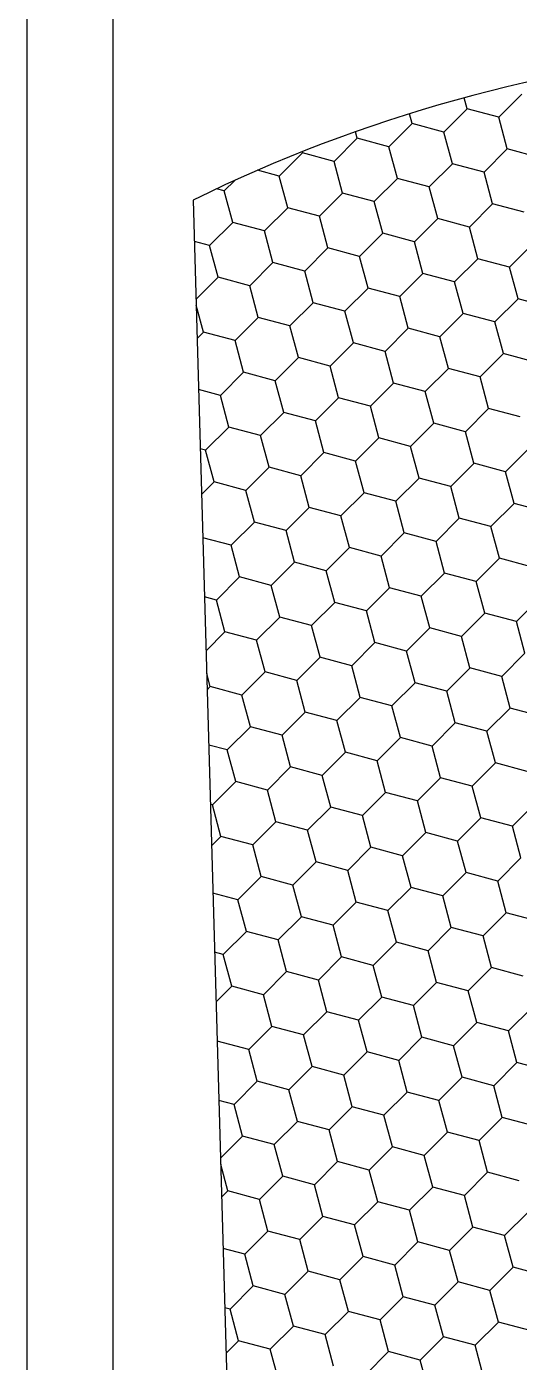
# Model space of a CAD drawing. Header units: inches. Extents: x 11.6 to 54.1, y 10.7 to 35.5.
# Drawn here: x 40.9025 to 41.0151, y 32.1419 to 32.4475 of the extents above; entities that cross this region are included whole.
import ezdxf

# ---------------------------------------------------------------- set-up
doc = ezdxf.new("R2010")
doc.units = ezdxf.units.IN
doc.header["$MEASUREMENT"] = 0
doc.layers.add('02', color=2, linetype='Continuous')

msp = doc.modelspace()

# ---------------------------------------------------------------- linework, layer by layer
at = {"layer": '02'}
for p, q in [((40.90253134291671, 32.49814949224543), (40.90253134291671, 31.39858789502483)), ((40.92221967443876, 32.49814949224543), (40.92221967443876, 31.39858789502483)), ((41.00318673775583, 32.42868119580686), (41.00251406651042, 32.43119163893294)), ((41.01043104926176, 32.42673981210697), (41.01573435017891, 32.43204311296591)), ((40.99063899331778, 32.42531903781361), (40.99003846045635, 32.4275602566982)), ((40.99788330470729, 32.42337765407007), (41.00318660550803, 32.42868095492901)), ((41.01043090676941, 32.42674004700399), (41.00318646301567, 32.42868118984057)), ((41.01237232422974, 32.41949560927475), (41.01043118139315, 32.42674005297027)), ((40.97809124876331, 32.4219568798058), (40.9776903262693, 32.42345314294522)), ((40.98533556015283, 32.42001549603316), (40.99063886106998, 32.4253187968921)), ((40.99788316221494, 32.42337788901074), (40.99063871846121, 32.42531903184732)), ((40.99982457979169, 32.41613345126694), (40.9978834369551, 32.42337789496247)), ((40.97278781559836, 32.4166533379817), (40.97809111651551, 32.42195663884064)), ((40.98533541766047, 32.42001573101749), (40.97809097390674, 32.42195687385407)), ((40.98727683523722, 32.41277129325914), (40.98533569240063, 32.42001573695467)), ((40.96024007104389, 32.41329117994479), (40.96554337196104, 32.41859448080373)), ((40.96554350420885, 32.418594721798), (40.96547052810021, 32.41886707244572)), ((40.97278767310601, 32.41665357302423), (40.96554322946869, 32.41859471586082)), ((41.0070688911812, 32.41419206758161), (41.01237219209835, 32.41949536844055)), ((41.01961649335973, 32.41755446050098), (41.01237204960599, 32.41949560333757)), ((40.96023992855154, 32.41329141503098), (40.95526719091978, 32.41462385607025)), ((40.97472909079917, 32.40940913525134), (40.97278794796258, 32.41665357894686)), ((40.99452114674315, 32.41082990953015), (40.99982444754388, 32.41613321038909)), ((41.00706874868884, 32.41419230250773), (40.99982430505153, 32.41613344534431)), ((41.00901016626559, 32.40694786472028), (41.007069023429, 32.41419230841581)), ((40.94769232660584, 32.40992902190789), (40.950080611846, 32.41231730711894)), ((40.9621813462447, 32.40604697724353), (40.96024020340811, 32.41329142093906)), ((40.98197340207226, 32.40746775149324), (40.98727670298941, 32.41277105235218)), ((40.99452100425079, 32.41083014451448), (40.98727656049706, 32.41277128735106)), ((40.99646242182754, 32.40358570671248), (40.99452127899095, 32.410830150408)), ((40.94057036515843, 32.40781655326151), (40.96393649581406, 31.58881997418081)), ((40.94769218399707, 32.40992925703773), (40.94593625141825, 32.41039975776818)), ((40.94963360180665, 32.40268481923573), (40.94769245897006, 32.40992926294581)), ((40.96942565763421, 32.40410559345634), (40.97472895843494, 32.40940889431528)), ((40.98197325969632, 32.40746798652123), (40.97472881594259, 32.40940912935781)), ((40.95687791307974, 32.40074343540488), (40.96218121388048, 32.40604673626382)), ((40.96942551514186, 32.40410582852797), (40.96218107138812, 32.40604697136456)), ((40.98391467727307, 32.40022354870467), (40.98197353443648, 32.4074679924002)), ((41.00370673321705, 32.40164432304169), (41.00901003401778, 32.40694762390063)), ((41.01625433527916, 32.40500671600472), (41.00900989152543, 32.40694785884131)), ((40.94433016852528, 32.39738127736797), (40.94963346944242, 32.40268457822691)), ((40.95687777058739, 32.40074367053472), (40.94963332683366, 32.40268481337131)), ((40.9713669327186, 32.39686139071142), (40.96942578988202, 32.40410583440695)), ((40.99115898866258, 32.39828216500479), (40.99646228946332, 32.40358546586373)), ((41.0037065907247, 32.40164455801147), (40.99646214708738, 32.40358570084805)), ((41.00564800830144, 32.39440012016581), (41.00370686546486, 32.40164456387589)), ((40.95881918828055, 32.39349923270362), (40.95687804544396, 32.40074367639914)), ((40.97861124410812, 32.39492000695333), (40.98391454490885, 32.40022330781227)), ((40.99115884617023, 32.39828240001822), (40.98391440253291, 32.4002235428548)), ((40.94433002603292, 32.39738151254147), (40.94084140971355, 32.39831628447297)), ((40.94627144372608, 32.39013707469582), (40.9443303008895, 32.39738151839134)), ((40.96606349955365, 32.39155784891642), (40.9713668004708, 32.39686114977536)), ((40.97861110161576, 32.39492024202497), (40.97136665797844, 32.39686138486155)), ((40.99310026374697, 32.39103796217256), (40.99115912091039, 32.39828240586809)), ((41.01289231969096, 32.39245873653869), (41.01819562049169, 32.39776203739763)), ((40.95351575499918, 32.38819569087951), (40.95881905591633, 32.39349899173845)), ((40.96606335706129, 32.39155808403171), (40.95881891342398, 32.3934992268683)), ((40.98055251930892, 32.38767580416476), (40.97861137647234, 32.39492024786028)), ((41.00034457513649, 32.38909657850178), (41.00564787593722, 32.39439987936072)), ((41.01289217731502, 32.39245897149391), (41.00564773356128, 32.39440011434505)), ((41.01483359477535, 32.3852145336337), (41.01289245193876, 32.39245897732923)), ((40.94121891677897, 32.38508443913321), (40.94627131136186, 32.390136833687)), ((40.95351561250683, 32.38819592603846), (40.94627116886951, 32.39013706887505)), ((40.96800477475445, 32.38431364615695), (40.96606363191787, 32.39155808985248)), ((40.98779683058202, 32.38573442046487), (40.99310013149917, 32.39103772132381)), ((41.00034443276055, 32.38909681350066), (40.99309998900682, 32.39103795635179)), ((40.9554570303164, 32.38095148814915), (40.95351588747982, 32.38819593184468)), ((40.97524908602755, 32.38237226242796), (40.9805523869447, 32.3876755632869)), ((40.98779668820608, 32.38573465550741), (40.98055224445235, 32.38767579835854)), ((41.00228585033729, 32.3818523756259), (41.00034470750071, 32.38909681932142)), ((40.94290928576194, 32.37758933014135), (40.94125680379621, 32.38375647678055)), ((40.96270134147309, 32.3790101043765), (40.96800464239023, 32.38431340523545)), ((40.97524894365161, 32.38237249751415), (40.96800449989788, 32.38431364036529)), ((40.98973810578283, 32.37849021761809), (40.98779696294624, 32.38573466131362)), ((41.00953016161039, 32.37991099201332), (41.01483346252754, 32.38521429287226)), ((41.02207776378892, 32.3832733849909), (41.0148333201516, 32.38521452782749)), ((40.95015359703503, 32.3756479463396), (40.95545689783577, 32.38095124719854)), ((40.96270119909715, 32.3790103395209), (40.95545675545983, 32.38095148237204)), ((40.97719036122836, 32.37512805961029), (40.97524921839177, 32.38237250330582)), ((40.99698241705592, 32.37654883396186), (41.00228571797307, 32.3818521348208)), ((41.00953001923445, 32.37991122699765), (41.00228557559713, 32.38185236983423)), ((40.94147371394612, 32.37615364978279), (40.9429091532813, 32.37758908916163)), ((40.95015345454268, 32.37564818152765), (40.94290901078895, 32.37758932437879)), ((40.96464261679031, 32.37176590160249), (40.96270147395372, 32.37901034529801)), ((40.98443467250146, 32.37318667592496), (40.98973797341861, 32.3784899767839)), ((40.99698227467999, 32.3765490690044), (40.98973783104267, 32.37849021184098)), ((41.0114714368112, 32.37266678907923), (41.00953029397461, 32.37991123277476)), ((40.95209487235226, 32.36840374360924), (40.95015372939925, 32.37564818730476)), ((40.97188692806341, 32.36982451788805), (40.97719022886414, 32.37512781874699)), ((40.98443453024193, 32.37318691101115), (40.9771900864882, 32.37512805384773)), ((40.99892369225673, 32.36930463107143), (40.99698254942015, 32.37654907478151)), ((40.95933918350894, 32.36646235985114), (40.96464248430967, 32.37176566071008)), ((40.97188678557105, 32.36982475301789), (40.96464234193373, 32.37176589585448)), ((40.98637594781868, 32.36594247306363), (40.98443480498209, 32.37318691675915)), ((41.00616800352983, 32.36736324747341), (41.01147130444698, 32.37266654833235)), ((41.01871560582477, 32.37072564049464), (41.01147116218745, 32.37266678333123)), ((40.94679143895447, 32.36310020179968), (40.95209473987162, 32.36840350265862)), ((40.959339041133, 32.36646259502464), (40.95209459737926, 32.36840373786123)), ((40.97382820326421, 32.36258031507037), (40.97188706042763, 32.3698247587659)), ((40.99362025909178, 32.3640010894365), (40.99892355989251, 32.36930439029544)), ((41.00616786127031, 32.36736348250139), (40.99892341751657, 32.36930462533797)), ((40.96128045882616, 32.35921815706257), (40.95933931598957, 32.3664626007581)), ((40.98107251453731, 32.36063893138504), (40.98637581533804, 32.36594223224398)), ((40.99362011671584, 32.36400132450814), (40.98637567307852, 32.36594246734472)), ((41.00810927884705, 32.36011904452477), (41.00616813601047, 32.36736348823484)), ((40.94679129657853, 32.36310043703139), (40.94180802929733, 32.36443569945419)), ((40.94873271427169, 32.35585599905477), (40.94679157143511, 32.36310044275029)), ((40.96852476998284, 32.35727677334813), (40.97382807089999, 32.36258007420707)), ((40.98107237216137, 32.36063916651489), (40.97382792852405, 32.36258030935147)), ((40.99556153429258, 32.35675688653151), (40.993620391456, 32.36400133022704)), ((40.95597702542837, 32.35391461531123), (40.96128032634552, 32.35921791617017)), ((40.9685246276069, 32.35727700852163), (40.96128018396958, 32.35921815135822)), ((40.98301378973812, 32.35339472852371), (40.98107264690153, 32.36063917221924)), ((41.00280584556568, 32.35481550293349), (41.00810914636642, 32.36011880379243)), ((41.01535344786063, 32.35817789598383), (41.00810900410689, 32.36011903882041)), ((40.94342928087391, 32.35055245727432), (40.94873258179106, 32.35585575813326)), ((40.95597688305244, 32.35391485052838), (40.94873243941512, 32.35585599336497)), ((40.97046604530006, 32.35003257051591), (40.96852490246348, 32.35727701421143)), ((40.99025810101121, 32.35145334489658), (40.99556140192836, 32.35675664575552)), ((41.00280570330616, 32.35481573799058), (40.99556125955242, 32.35675688082716)), ((40.95791830086201, 32.3466704125081), (40.95597715802543, 32.35391485620363)), ((40.97771035645675, 32.34809118685968), (40.9830136573739, 32.35339448771862)), ((40.99025795875169, 32.35145357999733), (40.98301351499796, 32.35339472283391)), ((41.00474712076649, 32.34757129998485), (41.0028059779299, 32.35481574368038)), ((40.94342913849797, 32.35055269253513), (40.9421946771774, 32.35088346545541)), ((40.94537055630754, 32.3433082545003), (40.94342941347096, 32.35055269819583)), ((40.96516261190228, 32.34472902880822), (40.97046591281943, 32.35003232966716)), ((40.97771021419722, 32.34809142200407), (40.97046577044349, 32.35003256484066)), ((40.99219937632844, 32.34420914197705), (40.99025823349185, 32.35145358567257)), ((41.01199143203959, 32.34562991644503), (41.01729473295674, 32.35093321730398)), ((40.95261486746423, 32.34136687077131), (40.95791816826496, 32.34667017163025)), ((40.96516246964276, 32.34472926401082), (40.95791802588902, 32.34667040684741)), ((40.97965163177397, 32.34084698396924), (40.97771048893738, 32.34809142766477)), ((40.99944368748512, 32.34226775839358), (41.00474698840227, 32.34757105925252)), ((41.01199128978006, 32.34563015148757), (41.00474684614274, 32.34757129432415)), ((40.96710388733592, 32.33748482596144), (40.96516274449933, 32.34472926965697)), ((40.98689594293065, 32.33890560035667), (40.9921992438478, 32.34420890121561)), ((40.9994435452256, 32.34226799349432), (40.99219910158828, 32.3442091363309)), ((41.01393270735681, 32.33838571343819), (41.01199156452022, 32.34563015713371)), ((40.94249290249828, 32.34043049239568), (40.94537042371049, 32.34330801359334)), ((40.95261472508829, 32.34136710601757), (40.94537028133455, 32.34330824885416)), ((40.95455614278145, 32.33412266796819), (40.95261499994486, 32.34136711166371)), ((40.9743481984926, 32.33554344231976), (40.97965149929333, 32.3408467431787)), ((40.98689580067113, 32.33890583550107), (40.97965135703381, 32.34084697833765)), ((41.00138496280234, 32.33502355543038), (40.99944381996576, 32.34226799914046)), ((40.96180045393813, 32.33218128428285), (40.96710375473887, 32.33748458514179)), ((40.97434805611666, 32.33554367750781), (40.96710361247934, 32.3374848203444)), ((40.98883721824787, 32.33166139742258), (40.98689607541129, 32.33890584111811)), ((41.00862927395902, 32.33308217190512), (41.01393257487617, 32.33838547276406)), ((41.02117687637038, 32.33644456498456), (41.01393243261665, 32.33838570782115)), ((40.97628947380982, 32.32829923942933), (40.97434833097324, 32.33554368312485)), ((40.99608152952097, 32.32972001386821), (41.0013848303217, 32.33502331472715)), ((41.00862913181592, 32.33308240699131), (41.00138468806218, 32.33502354982789)), ((40.94925270938366, 32.32881912623139), (40.9545560101844, 32.33412242709034)), ((40.96180031156219, 32.33218151951456), (40.95455586792487, 32.33412266235115)), ((40.96374172937177, 32.32493708142152), (40.96180058653518, 32.33218152511705)), ((40.9835337849665, 32.32635785581675), (40.98883708576724, 32.33166115667569)), ((40.99608138726145, 32.32972024899806), (40.98883694350771, 32.33166139183464)), ((41.01057054927625, 32.32583796889827), (41.00862940643966, 32.3330824125938)), ((40.94925256712414, 32.32881936152131), (40.94277464899752, 32.33055511444996)), ((40.9511939848173, 32.32157492341372), (40.94925284198072, 32.32881936710925)), ((40.97098604041204, 32.32299569777985), (40.97628934121277, 32.32829899863879)), ((40.98353364270698, 32.32635809100481), (40.97628919906966, 32.32829923384139)), ((40.99802280483819, 32.32247581089047), (40.99608166200161, 32.32972025458599)), ((40.98547506028373, 32.31911365288266), (40.98353391744714, 32.32635809657819)), ((41.00526711599488, 32.3205344273652), (41.01057041679561, 32.32583772822414)), ((41.01781471828982, 32.32389682047375), (41.0105702746525, 32.32583796331033)), ((40.95843829585757, 32.31963353974294), (40.9637415966583, 32.32493684060188)), ((40.97098589815251, 32.32299593301155), (40.96374145439878, 32.32493707584814)), ((40.97292731584567, 32.31575149487486), (40.97098617300909, 32.32299593857039)), ((40.99271937144041, 32.3171722693283), (40.99802267224114, 32.32247557018724)), ((41.00526697385177, 32.3205346624805), (40.99802253009803, 32.32247580531708)), ((40.9458905513031, 32.31627138170603), (40.95119385222025, 32.32157468256497)), ((40.95843815359805, 32.3196337750183), (40.95119370996073, 32.32157491785489)), ((40.96037957129121, 32.31238933686706), (40.95843842845462, 32.31963378056258)), ((40.98017162688594, 32.31381011129139), (40.98547492768667, 32.31911341215033)), ((40.99271922918089, 32.31717250448725), (40.98547478554357, 32.31911364732383)), ((41.0072083913121, 32.3132902243438), (41.00526724847551, 32.32053466803933)), ((40.94589040904358, 32.31627161702505), (40.94316129676118, 32.31700288043663)), ((40.94783182685315, 32.30902717885925), (40.94589068401657, 32.31627162255478)), ((40.99466064687405, 32.309928066336), (40.99271950403746, 32.31717251003153)), ((41.01445270246878, 32.31134884087675), (41.01975600326951, 32.31665214173569)), ((40.96762388233147, 32.31044795323993), (40.97292718324862, 32.31575125409887)), ((40.98017148474283, 32.31381034649399), (40.9729270409891, 32.31575148933058)), ((40.98211290231958, 32.3065659083282), (40.98017175948299, 32.31381035202372)), ((41.00190495791431, 32.30798668283984), (41.00720825871505, 32.31328998369878)), ((41.01445256032567, 32.31134907597749), (41.00720811668835, 32.31329021881407)), ((40.95507613777701, 32.30708579520302), (40.96037943869415, 32.31238909606196)), ((40.96762374018837, 32.31044818850074), (40.96037929643463, 32.31238933133733)), ((40.96956515788153, 32.30320375032039), (40.96762401504494, 32.31044819401592)), ((40.98935721335985, 32.30462452478838), (40.99466051427699, 32.30992782564732)), ((41.0019048157712, 32.30798691798424), (40.99466037213389, 32.30992806082082)), ((41.016393977786, 32.30410463779714), (41.01445283494942, 32.31134908149266)), ((40.94351209105044, 32.30470733499402), (40.94783169413969, 32.30902693802506)), ((40.9550759956339, 32.30708603050749), (40.94783155188016, 32.30902717334408)), ((40.95701741332706, 32.29984159232714), (40.95507627049047, 32.30708603602267)), ((41.00384623334795, 32.30074247980389), (41.00190509051136, 32.30798692349941)), ((40.97680946880538, 32.30126236675147), (40.98211276972253, 32.30656566761041)), ((40.98935707121674, 32.30462475999099), (40.98211262757942, 32.30656590282757)), ((40.99129848879348, 32.29738032178153), (40.9893573459569, 32.30462476549161)), ((41.01109054438822, 32.29880109633683), (41.01639384530537, 32.30410439719577)), ((40.96426172425091, 32.29790020871457), (40.96956502516806, 32.30320350957351)), ((40.97680932666227, 32.30126260199773), (40.96956488302495, 32.30320374483432)), ((40.97875074435543, 32.29401816378828), (40.97680960151884, 32.30126260748381)), ((40.99854279983375, 32.29543893829992), (41.0038461007509, 32.30074223915886)), ((41.01109040236152, 32.29880133146668), (41.00384595860779, 32.30074247431781)), ((40.94446966877259, 32.29647943431934), (40.94366069870122, 32.2994985519677)), ((40.95171397981286, 32.29453805066311), (40.95701728061359, 32.29984135152205)), ((40.9642615821078, 32.29790044400448), (40.95701713847048, 32.29984158684107)), ((40.96620299980096, 32.29065600578048), (40.96426185696438, 32.297900449476)), ((41.01303181982185, 32.29155689325722), (41.01109067698527, 32.29880133695275)), ((40.94376688821759, 32.29577654564361), (40.94446953605912, 32.29647919348514)), ((40.95171383755333, 32.29453828601123), (40.94446939391602, 32.29647942884782)), ((40.98599505527928, 32.29207678026302), (40.99129835619643, 32.29738008112196)), ((40.99854265780706, 32.29543917347343), (40.99129821405332, 32.29738031632456)), ((41.0004840753838, 32.28819473524942), (40.99854293254722, 32.29543917894495)), ((40.95365525536291, 32.28729384777267), (40.95171411252633, 32.2945382914682)), ((40.97344731084123, 32.28871462221156), (40.97875061164196, 32.2940179230705)), ((40.98599491325259, 32.29207701548017), (40.97875046949886, 32.29401815833131)), ((40.98793633082933, 32.28483257724162), (40.98599518799275, 32.29207702093714)), ((41.00772838630765, 32.28625335179692), (41.0130316872248, 32.29155665265586)), ((41.02027598883543, 32.28961574496367), (41.01303154519811, 32.29155688780025)), ((40.96089956628676, 32.28535246417465), (40.9662028670875, 32.29065576503359)), ((40.97344716869812, 32.28871485748692), (40.96620272494439, 32.29065600033806)), ((40.97538858639128, 32.28147041923381), (40.9734474435547, 32.28871486292934)), ((40.9483518217323, 32.28199030613774), (40.95365512264944, 32.28729360699668)), ((40.96089942414365, 32.28535269949367), (40.95365498038992, 32.28729384234481)), ((40.9951806418696, 32.28289119376001), (41.00048394267034, 32.28819449461895)), ((41.00772824428096, 32.28625358697042), (41.00048380064364, 32.288194729807)), ((41.00966966185771, 32.27900914870276), (41.00772851902112, 32.28625359239828)), ((40.94835167958919, 32.28199054150042), (40.94412791646138, 32.28312229543241)), ((40.96284084183682, 32.27810826122601), (40.96089969900023, 32.28535270492154)), ((40.98263289731513, 32.2795290357231), (40.98793619811587, 32.28483233658204)), ((40.99518049984291, 32.28289142897717), (40.98793605608918, 32.28483257181375)), ((40.99712191741965, 32.27564699069495), (40.99518077458307, 32.28289143439048)), ((40.95029309728235, 32.27474610321821), (40.94835195444576, 32.28199054691373)), ((40.97008515276067, 32.27616687768619), (40.97538845367782, 32.28147017854513)), ((40.98263275517203, 32.27952927098391), (40.97538831153471, 32.2814704138205)), ((40.98457417286519, 32.27228483268715), (40.9826330300286, 32.27952927639723)), ((40.9575374082062, 32.27280471963473), (40.96284070912335, 32.27810802049368)), ((40.97008501073397, 32.27616711299066), (40.96284056698024, 32.27810825582725)), ((41.00436622834351, 32.273705607257), (41.00966952914424, 32.27900890811594)), ((41.01691383087128, 32.27706800046741), (41.00966938711755, 32.27900914330399)), ((40.94498966365173, 32.26944256159783), (40.95029296456888, 32.27474586245677)), ((40.95753726617951, 32.27280495499741), (40.95029282242577, 32.274746097834)), ((40.97202642831072, 32.26892267467935), (40.97008528547413, 32.27616711837487)), ((40.99181848378904, 32.27034344922009), (40.99712178470619, 32.27564675007903)), ((41.00436608631681, 32.27370584247416), (40.9971216426795, 32.27564698531074)), ((41.00630750389356, 32.26646140416284), (41.00436636105697, 32.27370584785837)), ((40.95947868387267, 32.26556051668609), (40.95753754103608, 32.27280496038162)), ((40.97927073923457, 32.26698129118319), (40.98457404015172, 32.27228459204213)), ((40.99181834176235, 32.27034368448091), (40.98457389800861, 32.27228482731749)), ((40.99375975933909, 32.26309924614048), (40.99181861650251, 32.27034368985056)), ((40.94498952162504, 32.26944279700416), (40.94451456434145, 32.26957006141907)), ((40.9469309393182, 32.26219835867829), (40.94498979648161, 32.26944280237382)), ((40.9667229946801, 32.26361913314628), (40.97202629559725, 32.26892243400522)), ((40.97927059720788, 32.26698152648765), (40.97202615357056, 32.26892266932424)), ((41.01355181481741, 32.26452002076854), (41.01885511573456, 32.26982332162748)), ((40.95417525024205, 32.26025697510937), (40.95947855104279, 32.26556027596831)), ((40.96672285265341, 32.2636193684944), (40.95947840901609, 32.26556051133099)), ((40.98121201490104, 32.25973708814723), (40.97927087206445, 32.26698153184276)), ((41.00100407026294, 32.26115786273164), (41.00630737118009, 32.26646116359058)), ((41.01355167290713, 32.26452025597115), (41.0063072291534, 32.26646139880773)), ((41.01549309036746, 32.25727581761618), (41.01355194753088, 32.2645202613117)), ((40.94478607676975, 32.26005338824194), (40.94693080648832, 32.26219811791685)), ((40.95417510809894, 32.26025721050115), (40.94693066446163, 32.26219835333774)), ((40.96866427034657, 32.25637493013943), (40.96672312750999, 32.26361937383496)), ((40.98845632570848, 32.25779570468018), (40.99375962662563, 32.26309900553912)), ((41.00100392835267, 32.2611580979779), (40.99375948459893, 32.26309924081448)), ((41.00294534592941, 32.25391365960837), (41.00100420309283, 32.2611581033039)), ((40.9561165257921, 32.25301277213163), (40.95417538295552, 32.26025721582715)), ((40.97590858127042, 32.25443354664327), (40.98121188207116, 32.25973684750221)), ((40.9884561837982, 32.25779593998465), (40.98121174004446, 32.25973708282123)), ((40.96336083671596, 32.25107138860636), (40.96866413751669, 32.2563746894653)), ((40.97590843924373, 32.25443378199139), (40.96866399549, 32.25637492482798)), ((40.99039760137494, 32.25055150160057), (40.98845645853836, 32.2577959452961)), ((41.01018965673685, 32.25197227622863), (41.015492957654, 32.25727557708757)), ((40.95081309216149, 32.24770923056946), (40.95611639296222, 32.2530125314284)), ((40.96336069468926, 32.25107162399814), (40.95611625093553, 32.25301276683473)), ((40.97784985682048, 32.24718934359277), (40.97590871398389, 32.25443378728829)), ((40.9976419122988, 32.24861011819172), (41.00294521309953, 32.25391341905066)), ((41.01018951482657, 32.25197251146034), (41.00294507118925, 32.25391365429692)), ((41.01213093240332, 32.24472807306171), (41.01018978956673, 32.25197251675723)), ((40.9508129501348, 32.24770946600489), (40.94509453604515, 32.24924171041363)), ((40.96530211238242, 32.24382718558496), (40.96336096954584, 32.25107162928049)), ((40.98509416774433, 32.24524796015481), (40.99039746854506, 32.25055126101375)), ((40.9976417702721, 32.24861035346709), (40.99039732663478, 32.25055149630367)), ((40.95275436782796, 32.24046502757716), (40.95081322499137, 32.24770947127269)), ((40.97254642318986, 32.24188580210335), (40.97784972399059, 32.2471891029623)), ((40.98509402571764, 32.24524819547383), (40.97784958208032, 32.24718933831042)), ((40.99958318784885, 32.2413659150539), (40.99764204501226, 32.24861035874943)), ((40.95999867863539, 32.23852364406645), (40.96530197943613, 32.24382694492539)), ((40.97254628116317, 32.24188603748058), (40.96530183752585, 32.24382718031717)), ((40.9870354434108, 32.2380037570461), (40.98509430057421, 32.24524820075618)), ((41.0068274987727, 32.23942453170326), (41.01213079957343, 32.24472783256221)), ((41.01937510141689, 32.24278692495733), (41.01213065766316, 32.24472806779391)), ((40.94745093408093, 32.23516148602954), (40.95275423499807, 32.24046478688848)), ((40.95999853672512, 32.23852387948733), (40.95275409297138, 32.24046502232392)), ((40.97448769885633, 32.2346415990383), (40.97254655601974, 32.24188604274838)), ((40.99427975421823, 32.23606237365181), (40.99958305513538, 32.24136567451075)), ((41.00682735686242, 32.23942476696408), (40.99958291310869, 32.24136590980066)), ((40.96193995430186, 32.23127944104505), (40.95999881146528, 32.23852388474057)), ((40.98173200966377, 32.2327002156149), (40.9870353104645, 32.23800351647384)), ((40.99427961230796, 32.23606260897083), (40.98703516867064, 32.23800375180741)), ((41.00876877443917, 32.23218032852179), (41.00682763160258, 32.23942477221732)), ((40.94745079205423, 32.23516172149408), (40.94548118392523, 32.23568947641485)), ((40.94939220986381, 32.22791728303724), (40.94745106702722, 32.23516172673277)), ((40.9691842651093, 32.22933805757799), (40.97448756602645, 32.23464135843693)), ((40.98173186775349, 32.23270045097757), (40.97448742399975, 32.23464159381416)), ((40.9962210298847, 32.22881817051399), (40.99427988704812, 32.23606261420952)), ((40.95663652055483, 32.22597589954108), (40.96193982147198, 32.23127920038547)), ((40.96918412319902, 32.22933829298432), (40.9619396795617, 32.23127943582091)), ((40.98367328533023, 32.22545601250619), (40.98173214249365, 32.23270045620171)), ((41.00346534069214, 32.22687678716335), (41.00876864160929, 32.23218008802229)), ((41.01601294345274, 32.23023918044652), (41.00876849969901, 32.23218032329765)), ((40.94580526543833, 32.22433023084028), (40.94939207691751, 32.22791704234857)), ((40.95663637864455, 32.22597613499107), (40.94939193500723, 32.22791727782766)), ((40.97112554089218, 32.22209385449838), (40.9691843980556, 32.22933829819391)), ((40.99091759613767, 32.22351462912644), (40.99622089705482, 32.22881792998538)), ((41.00346519878186, 32.22687702245327), (40.99622075514454, 32.2288181653044)), ((40.95857779633771, 32.21873169649058), (40.95663665350113, 32.22597614018611)), ((40.97836985169962, 32.22015247107498), (40.98367315250035, 32.22545577193392)), ((40.99091745434381, 32.22351486446001), (40.98367301059007, 32.22545600731115)), ((41.00540661635861, 32.21963258396732), (41.00346547352202, 32.22687702766285)), ((40.96582210702874, 32.21679031303808), (40.97112540794588, 32.22209361389702)), ((40.97836970978934, 32.22015270646676), (40.97112526603561, 32.2220938493179)), ((40.99285887192055, 32.21627042595952), (40.99091772908397, 32.22351486965505)), ((41.01265092716604, 32.21769120067489), (41.01795422808319, 32.22299450153383)), ((40.95327436259068, 32.21342815500117), (40.95857766339142, 32.21873145586011)), ((40.96582196523487, 32.21679054847351), (40.95857752148114, 32.21873169132465)), ((40.98031112736609, 32.21290826795172), (40.9783699845295, 32.22015271164724)), ((41.00010318272799, 32.21432904262343), (41.00540648352872, 32.21963234348237)), ((41.01265078537218, 32.21769143595026), (41.00540634173486, 32.21963257878684)), ((40.95327422068041, 32.21342839048026), (40.94606115574535, 32.2153611254094)), ((40.96776338292803, 32.20954610994391), (40.96582224009145, 32.21679055365399)), ((40.98755543817352, 32.21096688458653), (40.99285873897426, 32.21627018544547)), ((41.00010304081771, 32.21432927795701), (40.99285859718039, 32.21627042079359)), ((41.01459220294893, 32.21044699742066), (41.01265106011234, 32.21769144111619)), ((40.95521563837357, 32.20618395193611), (40.95327449553698, 32.21342839563164)), ((40.97500769361906, 32.20760472654962), (40.98031099441979, 32.21290802740856)), ((40.98755529626325, 32.21096711996375), (40.98031085262593, 32.21290826280034)), ((41.00204445839446, 32.20708483941286), (41.00010331555787, 32.21432928310838)), ((40.96245994906459, 32.20424256849816), (40.96776324986532, 32.2095458693571)), ((40.97500755170878, 32.2076049619705), (40.96776310807146, 32.20954610480709)), ((40.98949671383999, 32.20372268141961), (40.9875555710034, 32.21096712511513)), ((41.00928876920189, 32.20514345613498), (41.01459207000263, 32.21044675699392)), ((41.0218363719625, 32.20850584944725), (41.01459192820877, 32.21044699228383)), ((40.94991220451012, 32.20088041046125), (40.95521550542727, 32.20618371132019)), ((40.96245980715431, 32.20424280397725), (40.95521536351699, 32.20618394681384)), ((40.97694896940194, 32.20036052339725), (40.97500782656535, 32.20760496710733)), ((40.99674102464743, 32.20178129809807), (41.00204432544816, 32.20708459895701)), ((41.00928862740803, 32.205143691454), (41.0020441836543, 32.20708483429058)), ((40.96440122484747, 32.196998365404), (40.96246008201089, 32.20424280909953)), ((40.98419328009296, 32.19841914004661), (40.98949658089369, 32.20372244090555)), ((40.99674088285357, 32.20178153346075), (40.98949643909983, 32.20372267629733)), ((41.01123004486836, 32.19789925288075), (41.00928890203178, 32.20514369657627)), ((40.94991206259984, 32.200880645984), (40.94644780362542, 32.20180889141062)), ((40.95185348040942, 32.1936362073962), (40.94991233757283, 32.20088065109172)), ((40.97164553553849, 32.1950569820097), (40.97694883645564, 32.20036028286864)), ((40.9841931382991, 32.19841937546749), (40.97694869454536, 32.20036051830408)), ((40.99868230043031, 32.19453709487294), (40.99674115759372, 32.20178153856847)), ((40.95909779098402, 32.1916948239728), (40.96440109190117, 32.19699812483174)), ((40.97164539374463, 32.19505721747424), (40.9644009499909, 32.19699836031083)), ((40.98613455587584, 32.19117493686514), (40.98419341303926, 32.19841938056067)), ((41.00592661112133, 32.19259571159506), (41.01122991192207, 32.197899012454)), ((41.01847421388194, 32.19595810495099), (41.01122977024462, 32.19789924778757)), ((40.97358681143779, 32.18781277885734), (40.97164566860121, 32.19505722255286)), ((40.99337886656686, 32.18923355355815), (40.99868216748401, 32.19453685441709)), ((41.00592646944389, 32.19259594695774), (40.99868202569015, 32.19453708979432)), ((40.94682445399049, 32.18860707345317), (40.95185334734671, 32.19363596678028)), ((40.95909764919016, 32.19169505948099), (40.95185320555284, 32.19363620231758)), ((40.96103906688332, 32.18445062084953), (40.95909792404674, 32.19169506454506)), ((40.9808311220124, 32.18587139552125), (40.98613442292955, 32.19117469638019)), ((40.993378724773, 32.18923378896449), (40.98613428113568, 32.19117493180107)), ((41.00786788690422, 32.18535150832628), (41.00592674406763, 32.1925959520218)), ((40.96828337745793, 32.18250923746979), (40.97358667837508, 32.18781253832873)), ((40.98083098033495, 32.18587163097123), (40.97358653658122, 32.18781277380782)), ((40.99532014234975, 32.18198935031847), (40.99337899951316, 32.189233794014)), ((40.94849132244527, 32.18108846284173), (40.94686589190788, 32.18715465220754)), ((40.9827723979117, 32.17862719231067), (40.98083125507511, 32.1858716360062)), ((41.00256445304077, 32.18004796705515), (41.00786775395792, 32.18535126791409)), ((41.01511205591779, 32.18341036044018), (41.00786761228047, 32.18535150327676)), ((40.95573563301988, 32.17914707943288), (40.96103893382061, 32.18445038029182)), ((40.96828323566407, 32.18250947297798), (40.96103879202675, 32.18445061581457)), ((40.97022465347364, 32.17526503430287), (40.96828351063706, 32.18250947801295)), ((40.9900167084863, 32.17668580901824), (40.99532000940345, 32.18198910987718)), ((41.00256431136332, 32.18004820244693), (40.99531986760959, 32.18198934528351)), ((40.94707925115764, 32.17967628410275), (40.94849118926614, 32.18108822225491)), ((40.95573549122602, 32.17914731498473), (40.94849104747228, 32.18108845782132)), ((40.95767690891918, 32.17190287629506), (40.95573576608259, 32.17914732000514)), ((40.97746896404825, 32.17332365098133), (40.98277226484898, 32.17862695184027)), ((40.99001656680885, 32.17668604445367), (40.98277212317154, 32.17862718729026)), ((41.00450572894007, 32.17280376377181), (41.00256458610348, 32.18004820746734)), ((40.9919579843856, 32.16944160577856), (40.99001684154901, 32.17668604947409)), ((41.01175003951467, 32.17086238056669), (41.01705334043182, 32.17616568142563)), ((40.96492121949378, 32.16996149294442), (40.97022452029452, 32.17526479380336)), ((40.97746882225439, 32.17332388646042), (40.97022437861707, 32.17526502929701)), ((40.97941023994755, 32.16607944777076), (40.97746909711096, 32.17332389146628)), ((40.99920229507662, 32.16750022251523), (41.00450559587735, 32.17280352337417)), ((41.01174989795364, 32.17086261594392), (41.00450545419991, 32.1728037587805)), ((40.95237347493931, 32.16659933489296), (40.95767677585646, 32.17190263575191)), ((40.96492107769992, 32.16996172846717), (40.9576766340626, 32.17190287130376)), ((40.96686249539308, 32.16271728976295), (40.96492135255649, 32.16996173345848)), ((40.98665455052215, 32.16413806447832), (40.99195785132289, 32.16944136533726)), ((40.99920215339917, 32.16750045795067), (40.99195770964544, 32.16944160078725)), ((41.01369131541397, 32.1636181772397), (41.01175017257739, 32.17086262093522)), ((40.95237333314545, 32.16659957047392), (40.9474144232092, 32.16792830639184)), ((40.95431475095503, 32.15935513175515), (40.95237360811844, 32.16659957545068)), ((41.0011435708595, 32.16025601923189), (40.99920242802292, 32.16750046292742)), ((40.97410680596769, 32.16077590644142), (40.97941010688483, 32.16607920730036)), ((40.98665440884471, 32.16413829995741), (40.97940996509097, 32.166079442794)), ((40.98859582642145, 32.15689386122409), (40.98665468358487, 32.16413830491962)), ((41.00838788155053, 32.15831463602677), (41.01369118235126, 32.16361793688571)), ((41.02093548442755, 32.16167702942636), (41.01369104079023, 32.16361817226294)), ((40.96155906141322, 32.15741374840451), (40.96686236233037, 32.16271704926345)), ((40.97410666429024, 32.16077614196416), (40.96686222053651, 32.16271728480075)), ((40.9760480819834, 32.15353170321629), (40.97410693914681, 32.16077614691181)), ((40.99584013699606, 32.15495247798987), (41.00114343791321, 32.16025577884881)), ((41.00838773987308, 32.15831487143311), (41.00114329623576, 32.16025601426969)), ((40.94901131685875, 32.1540515903676), (40.9543146177759, 32.15935489122654)), ((40.96155891973577, 32.15741398397091), (40.95431447598204, 32.1593551268075)), ((40.96350033742893, 32.15016954520848), (40.96155919459235, 32.15741398890401)), ((41.01032915744982, 32.15107043268523), (41.00838801461324, 32.15831487638076)), ((40.9490111751813, 32.15405182597766), (40.94780107108928, 32.15437607239306)), ((40.95095259287447, 32.14680738720068), (40.94901145003788, 32.15405183089621)), ((40.98329239244159, 32.15159031993841), (40.98859569335874, 32.15689362079735)), ((40.99583999531861, 32.15495271343985), (40.98859555168129, 32.15689385627644)), ((40.99778141289536, 32.14770827467743), (40.99584027005877, 32.15495271837295)), ((40.97074464788712, 32.1482281619015), (40.97604794880427, 32.15353146276044)), ((40.98329225076414, 32.1515905554466), (40.97604780712683, 32.15353169828319)), ((40.9852336684573, 32.14434611666962), (40.98329252562072, 32.15159056036515)), ((41.00502572346996, 32.14576689148686), (41.01032902438711, 32.1510701923458)), ((41.0175733264634, 32.1491292849301), (41.01032888270966, 32.15107042776668)), ((40.95819690344907, 32.14486600386459), (40.9635002042498, 32.15016930472353)), ((40.97074450632609, 32.14822839745335), (40.96350006257236, 32.15016954028994)), ((40.97268592390284, 32.14098395867637), (40.97074478106625, 32.1482284023719)), ((40.9480984397098, 32.14395312670109), (40.95095245969534, 32.14680714668663)), ((40.95819676165521, 32.1448662394601), (40.95095231801789, 32.14680738229669)), ((40.96013817946478, 32.13762180065402), (40.9581970366282, 32.1448662443641)), ((40.9924779789155, 32.14240473344995), (40.99778127983264, 32.14770803430889)), ((41.00502558190893, 32.14576712693685), (40.99778113827161, 32.14770826977343)), ((41.00696699936926, 32.13852268813076), (41.00502585653268, 32.14576713182629)), ((40.97993023447744, 32.13904257541304), (40.98523353527818, 32.14434587627198)), ((40.99247783735446, 32.14240496894359), (40.98523339360073, 32.14434611178018)), ((40.99441925493121, 32.13516053013751), (40.99247811209462, 32.14240497383304))]:
    msp.add_line(p, q, dxfattribs=at)
msp.add_arc((41.09228626253135, 32.09953379612722), 0.3435927412859151, 94.74492654486782, 116.2032879198928, dxfattribs=at)

doc.saveas('drawing.dxf')
